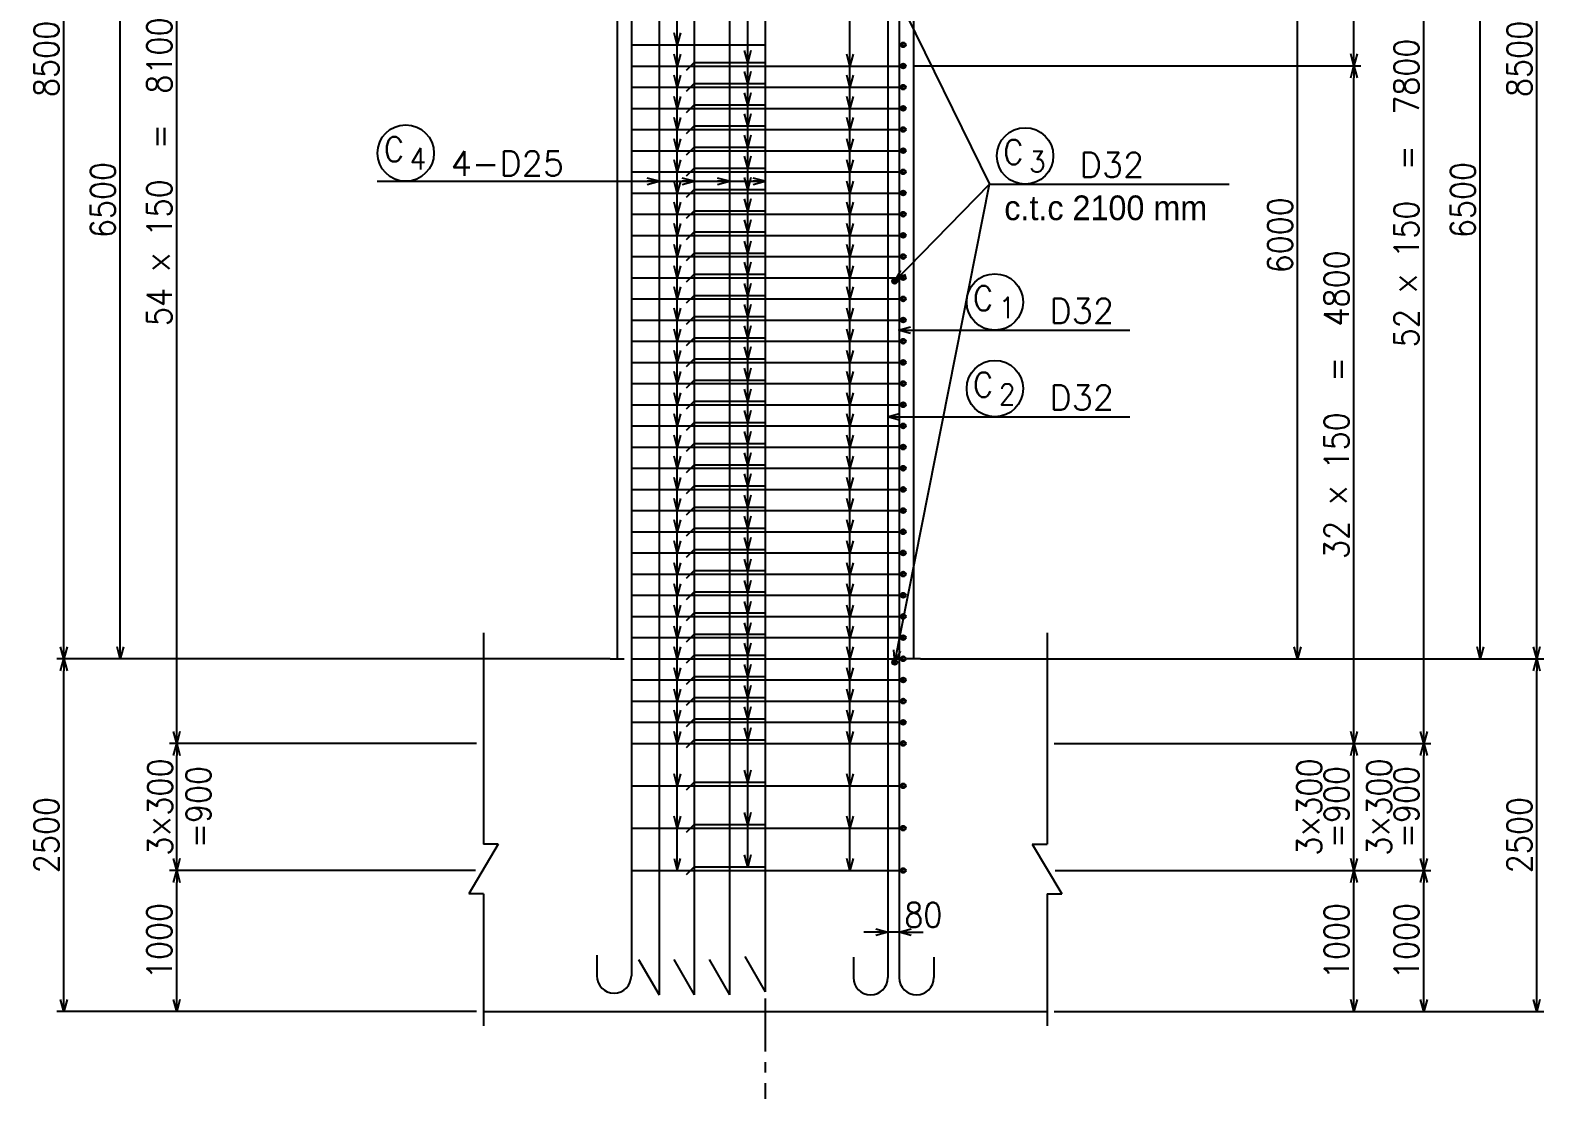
# Model space of a CAD drawing. Extents: x -12844 to 29206, y 115643 to 145343.
# Drawn here: x 5449 to 16171, y 126006 to 133577 of the extents above; entities that cross this region are included whole.
import ezdxf
from ezdxf.enums import TextEntityAlignment as Align

# ---------------------------------------------------------------- set-up
doc = ezdxf.new("R2010")
doc.units = 0
doc.header["$LTSCALE"] = 300
doc.header["$MEASUREMENT"] = 0
doc.linetypes.add('CENTER', pattern=[2, 1.25, -0.25, 0.25, -0.25])
doc.layers.get('0').update_dxf_attribs({"linetype": 'CONTINUOUS'})
doc.layers.get('DEFPOINTS').update_dxf_attribs({"linetype": 'CONTINUOUS'})
for name, color, linetype in [('丸ポチ', 2, 'CONTINUOUS'), ('寸法', 1, 'CONTINUOUS'), ('引き出し横', 1, 'CONTINUOUS'), ('引き出し縦', 1, 'CONTINUOUS'), ('柱主筋', 2, 'CONTINUOUS'), ('構造', 3, 'CONTINUOUS'), ('肋筋-0', 3, 'CONTINUOUS'), ('肋筋-2', 3, 'CONTINUOUS')]:
    doc.layers.add(name, color=color, linetype=linetype)
doc.styles.add('MS明朝', font='MS PMincho.ttf')
doc.styles.add('romans', font='ROMANS.shx', dxfattribs={"width": 0.9, "bigfont": 'EXTFONT.shx'})
doc.styles.add('ｽﾀｲﾙ1', font='ROMANS.shx', dxfattribs={"bigfont": 'EXTFONT.shx'})
doc.dimstyles.new('ST-50', dxfattribs={"dimscale": 50, "dimtxt": 3.5, "dimasz": 1.7, "dimexe": 1, "dimexo": 1, "dimgap": 1, "dimtad": 0, "dimdec": 0, "dimzin": 0, "dimdsep": 46, "dimtxsty": 'romans', "dimblk": 'OPEN30', "dimcen": 1, "dimdle": 3, "dimclrd": 1, "dimclre": 1, "dimclrt": 3, "dimaunit": 1, "dimadec": 0, "dimazin": 0, "dimtfac": 1, "dimtdec": 0, "dimtix": 1, "dimtmove": 2, "dimatfit": 3, "dimldrblk": 'OPEN30', "dimfxl": 0, "dimtvp": 0.7, "dimtolj": 1, "dimtzin": 0, "dimarcsym": 0})
doc.dimstyles.new('矢', dxfattribs={"dimscale": 50, "dimtxt": 3.5, "dimasz": 1.7, "dimexe": 1, "dimexo": 0.7, "dimgap": 0.09, "dimtad": 0, "dimdec": 0, "dimzin": 0, "dimdsep": 46, "dimtxsty": 'romans', "dimblk": 'OPEN30', "dimcen": 1, "dimdle": 1, "dimclrd": 1, "dimclre": 1, "dimclrt": 3, "dimaunit": 1, "dimadec": 0, "dimazin": 0, "dimtfac": 1, "dimtdec": 0, "dimtix": 1, "dimtmove": 2, "dimatfit": 3, "dimldrblk": 'OPEN30', "dimfxl": 0, "dimtvp": 0.7, "dimtolj": 1, "dimtzin": 0, "dimarcsym": 0})

# ---------------------------------------------------------------- blocks, each defined once
blk = doc.blocks.new('_Open30')
at = {"color": 0, "lineweight": -2}
for p, q in [((-1, 0.27), (0, 0)), ((0, 0), (-1, -0.27)), ((0, 0), (-1, 0))]:
    blk.add_line(p, q, dxfattribs=at)
blk = doc.blocks.new('*D11')
at = {"layer": 'DEFPOINTS', "color": 0, "linetype": 'Continuous'}
for p in [(11656, 135624), (15721, 135624), (14106, 129124)]:
    blk.add_point(p, dxfattribs=at)
at = {"layer": '寸法', "color": 1, "linetype": 'Continuous', "lineweight": -2}
for p, q in [((11706, 135624), (15771, 135624)), ((15721, 129209), (15721, 135539)), ((14156, 129124), (15771, 129124))]:
    blk.add_line(p, q, dxfattribs=at)
at = {"layer": '寸法', "color": 1, "linetype": 'Continuous', "lineweight": -2, "xscale": 85, "yscale": 85, "zscale": 85}
for p, rotation in [((15721, 135624), 90), ((15721, 129124), 270)]:
    blk.add_blockref('_Open30', p, dxfattribs=dict(at, rotation=rotation))
at = {"layer": '寸法', "color": 3, "linetype": 'Continuous', "insert": (15598, 132374), "char_height": 175, "attachment_point": 5, "rotation": 90, "style": 'romans'}
blk.add_mtext('\\A1;6500', dxfattribs=at)
blk = doc.blocks.new('*D12')
at = {"layer": 'DEFPOINTS', "color": 0, "linetype": 'Continuous'}
for p in [(12659, 127624), (14826, 127624), (14106, 126624)]:
    blk.add_point(p, dxfattribs=at)
at = {"layer": '寸法', "color": 1, "linetype": 'Continuous', "lineweight": -2}
for p, q in [((12709, 127624), (14876, 127624)), ((14826, 126709), (14826, 127539)), ((14156, 126624), (14876, 126624))]:
    blk.add_line(p, q, dxfattribs=at)
at = {"layer": '寸法', "color": 1, "linetype": 'Continuous', "lineweight": -2, "xscale": 85, "yscale": 85, "zscale": 85}
for p, rotation in [((14826, 127624), 90), ((14826, 126624), 270)]:
    blk.add_blockref('_Open30', p, dxfattribs=dict(at, rotation=rotation))
at = {"layer": '寸法', "color": 3, "linetype": 'Continuous', "insert": (14703, 127124), "char_height": 175, "attachment_point": 5, "rotation": 90, "style": 'romans'}
blk.add_mtext('\\A1;1000', dxfattribs=at)
blk = doc.blocks.new('*D13')
at = {"layer": 'DEFPOINTS', "color": 0, "linetype": 'Continuous'}
for p in [(12652, 128524), (14826, 128524), (12659, 127624)]:
    blk.add_point(p, dxfattribs=at)
at = {"layer": '寸法', "color": 1, "linetype": 'Continuous', "lineweight": -2}
for p, q in [((12702, 128524), (14876, 128524)), ((14826, 127709), (14826, 128439)), ((12709, 127624), (14876, 127624))]:
    blk.add_line(p, q, dxfattribs=at)
at = {"layer": '寸法', "color": 1, "linetype": 'Continuous', "lineweight": -2, "xscale": 85, "yscale": 85, "zscale": 85}
for p, rotation in [((14826, 128524), 90), ((14826, 127624), 270)]:
    blk.add_blockref('_Open30', p, dxfattribs=dict(at, rotation=rotation))
at = {"layer": '寸法', "color": 3, "linetype": 'Continuous', "insert": (14703, 128074), "char_height": 175, "attachment_point": 5, "rotation": 90, "style": 'romans'}
blk.add_mtext('\\A1;=900', dxfattribs=at)
blk = doc.blocks.new('*D14')
at = {"layer": 'DEFPOINTS', "color": 0, "linetype": 'Continuous'}
for p in [(12659, 127624), (15321, 127624), (12652, 126624)]:
    blk.add_point(p, dxfattribs=at)
at = {"layer": '寸法', "color": 1, "linetype": 'Continuous', "lineweight": -2}
for p, q in [((12709, 127624), (15371, 127624)), ((15321, 126709), (15321, 127539)), ((12702, 126624), (15371, 126624))]:
    blk.add_line(p, q, dxfattribs=at)
at = {"layer": '寸法', "color": 1, "linetype": 'Continuous', "lineweight": -2, "xscale": 85, "yscale": 85, "zscale": 85}
for p, rotation in [((15321, 127624), 90), ((15321, 126624), 270)]:
    blk.add_blockref('_Open30', p, dxfattribs=dict(at, rotation=rotation))
at = {"layer": '寸法', "color": 3, "linetype": 'Continuous', "insert": (15198, 127124), "char_height": 175, "attachment_point": 5, "rotation": 90, "style": 'romans'}
blk.add_mtext('\\A1;1000', dxfattribs=at)
blk = doc.blocks.new('*D15')
at = {"layer": 'DEFPOINTS', "color": 0, "linetype": 'Continuous'}
for p in [(12652, 128524), (15321, 128524), (12659, 127624)]:
    blk.add_point(p, dxfattribs=at)
at = {"layer": '寸法', "color": 1, "linetype": 'Continuous', "lineweight": -2}
for p, q in [((12702, 128524), (15371, 128524)), ((15321, 127709), (15321, 128439)), ((12709, 127624), (15371, 127624))]:
    blk.add_line(p, q, dxfattribs=at)
at = {"layer": '寸法', "color": 1, "linetype": 'Continuous', "lineweight": -2, "xscale": 85, "yscale": 85, "zscale": 85}
for p, rotation in [((15321, 128524), 90), ((15321, 127624), 270)]:
    blk.add_blockref('_Open30', p, dxfattribs=dict(at, rotation=rotation))
at = {"layer": '寸法', "color": 3, "linetype": 'Continuous', "insert": (15198, 128074), "char_height": 175, "attachment_point": 5, "rotation": 90, "style": 'romans'}
blk.add_mtext('\\A1;=900', dxfattribs=at)
blk = doc.blocks.new('*D17')
at = {"layer": 'DEFPOINTS', "color": 0, "linetype": 'Continuous'}
for p in [(11706, 133324), (14826, 133324), (12652, 128524)]:
    blk.add_point(p, dxfattribs=at)
at = {"layer": '寸法', "color": 1, "linetype": 'Continuous', "lineweight": -2}
for p, q in [((11756, 133324), (14876, 133324)), ((14826, 128609), (14826, 133239)), ((12702, 128524), (14876, 128524))]:
    blk.add_line(p, q, dxfattribs=at)
at = {"layer": '寸法', "color": 1, "linetype": 'Continuous', "lineweight": -2, "xscale": 85, "yscale": 85, "zscale": 85}
for p, rotation in [((14826, 133324), 90), ((14826, 128524), 270)]:
    blk.add_blockref('_Open30', p, dxfattribs=dict(at, rotation=rotation))
at = {"layer": '寸法', "color": 3, "linetype": 'Continuous', "insert": (14703, 130924), "char_height": 175, "attachment_point": 5, "rotation": 90, "style": 'romans'}
blk.add_mtext('\\A1;32 × 150  =  4800', dxfattribs=at)
blk = doc.blocks.new('*D18')
at = {"layer": 'DEFPOINTS', "color": 0, "linetype": 'Continuous'}
for p in [(11643, 136324), (15321, 136324), (12652, 128524)]:
    blk.add_point(p, dxfattribs=at)
at = {"layer": '寸法', "color": 1, "linetype": 'Continuous', "lineweight": -2}
for p, q in [((11693, 136324), (15371, 136324)), ((15321, 128609), (15321, 136239)), ((12702, 128524), (15371, 128524))]:
    blk.add_line(p, q, dxfattribs=at)
at = {"layer": '寸法', "color": 1, "linetype": 'Continuous', "lineweight": -2, "xscale": 85, "yscale": 85, "zscale": 85}
for p, rotation in [((15321, 136324), 90), ((15321, 128524), 270)]:
    blk.add_blockref('_Open30', p, dxfattribs=dict(at, rotation=rotation))
at = {"layer": '寸法', "color": 3, "linetype": 'Continuous', "insert": (15198, 132424), "char_height": 175, "attachment_point": 5, "rotation": 90, "style": 'romans'}
blk.add_mtext('\\A1;52 × 150  =  7800', dxfattribs=at)
blk = doc.blocks.new('*D20')
at = {"layer": 'DEFPOINTS', "color": 0, "linetype": 'Continuous'}
for p in [(11656, 137624), (16121, 137624), (11756, 129124)]:
    blk.add_point(p, dxfattribs=at)
at = {"layer": '寸法', "color": 1, "linetype": 'Continuous', "lineweight": -2}
for p, q in [((11706, 137624), (16171, 137624)), ((16121, 129209), (16121, 137539)), ((11806, 129124), (16171, 129124))]:
    blk.add_line(p, q, dxfattribs=at)
at = {"layer": '寸法', "color": 1, "linetype": 'Continuous', "lineweight": -2, "xscale": 85, "yscale": 85, "zscale": 85}
for p, rotation in [((16121, 137624), 90), ((16121, 129124), 270)]:
    blk.add_blockref('_Open30', p, dxfattribs=dict(at, rotation=rotation))
at = {"layer": '寸法', "color": 3, "linetype": 'Continuous', "insert": (15998, 133374), "char_height": 175, "attachment_point": 5, "rotation": 90, "style": 'romans'}
blk.add_mtext('\\A1;8500', dxfattribs=at)
blk = doc.blocks.new('*D47')
at = {"layer": 'DEFPOINTS', "color": 0, "linetype": 'Continuous'}
for p in [(5686, 137624), (9606, 137624), (9556, 129124)]:
    blk.add_point(p, dxfattribs=at)
at = {"layer": '寸法', "color": 1, "linetype": 'Continuous', "lineweight": -2}
for p, q in [((9556, 137624), (5636, 137624)), ((5686, 129209), (5686, 137539)), ((9506, 129124), (5636, 129124))]:
    blk.add_line(p, q, dxfattribs=at)
at = {"layer": '寸法', "color": 1, "linetype": 'Continuous', "lineweight": -2, "xscale": 85, "yscale": 85, "zscale": 85}
for p, rotation in [((5686, 137624), 90), ((5686, 129124), 270)]:
    blk.add_blockref('_Open30', p, dxfattribs=dict(at, rotation=rotation))
at = {"layer": '寸法', "color": 3, "linetype": 'Continuous', "insert": (5563, 133374), "char_height": 175, "attachment_point": 5, "rotation": 90, "style": 'romans'}
blk.add_mtext('\\A1;8500', dxfattribs=at)
blk = doc.blocks.new('*D48')
at = {"layer": 'DEFPOINTS', "color": 0, "linetype": 'Continuous'}
for p in [(5686, 129124), (7206, 129124), (7206, 126624)]:
    blk.add_point(p, dxfattribs=at)
at = {"layer": '寸法', "color": 1, "linetype": 'Continuous', "lineweight": -2}
for p, q in [((7156, 129124), (5636, 129124)), ((5686, 126709), (5686, 129039)), ((7156, 126624), (5636, 126624))]:
    blk.add_line(p, q, dxfattribs=at)
at = {"layer": '寸法', "color": 1, "linetype": 'Continuous', "lineweight": -2, "xscale": 85, "yscale": 85, "zscale": 85}
for p, rotation in [((5686, 129124), 90), ((5686, 126624), 270)]:
    blk.add_blockref('_Open30', p, dxfattribs=dict(at, rotation=rotation))
at = {"layer": '寸法', "color": 3, "linetype": 'Continuous', "insert": (5563, 127874), "char_height": 175, "attachment_point": 5, "rotation": 90, "style": 'romans'}
blk.add_mtext('\\A1;2500', dxfattribs=at)
blk = doc.blocks.new('*D49')
at = {"layer": 'DEFPOINTS', "color": 0, "linetype": 'Continuous'}
for p in [(6086, 135624), (9656, 135624), (7206, 129124)]:
    blk.add_point(p, dxfattribs=at)
at = {"layer": '寸法', "color": 1, "linetype": 'Continuous', "lineweight": -2}
for p, q in [((9606, 135624), (6036, 135624)), ((6086, 129209), (6086, 135539)), ((7156, 129124), (6036, 129124))]:
    blk.add_line(p, q, dxfattribs=at)
at = {"layer": '寸法', "color": 1, "linetype": 'Continuous', "lineweight": -2, "xscale": 85, "yscale": 85, "zscale": 85}
for p, rotation in [((6086, 135624), 90), ((6086, 129124), 270)]:
    blk.add_blockref('_Open30', p, dxfattribs=dict(at, rotation=rotation))
at = {"layer": '寸法', "color": 3, "linetype": 'Continuous', "insert": (5963, 132374), "char_height": 175, "attachment_point": 5, "rotation": 90, "style": 'romans'}
blk.add_mtext('\\A1;6500', dxfattribs=at)
blk = doc.blocks.new('*D50')
at = {"layer": 'DEFPOINTS', "color": 0, "linetype": 'Continuous'}
for p in [(6486, 127624), (8653, 127624), (8660, 126624)]:
    blk.add_point(p, dxfattribs=at)
at = {"layer": '寸法', "color": 1, "linetype": 'Continuous', "lineweight": -2}
for p, q in [((8603, 127624), (6436, 127624)), ((6486, 126709), (6486, 127539)), ((8610, 126624), (6436, 126624))]:
    blk.add_line(p, q, dxfattribs=at)
at = {"layer": '寸法', "color": 1, "linetype": 'Continuous', "lineweight": -2, "xscale": 85, "yscale": 85, "zscale": 85}
for p, rotation in [((6486, 127624), 90), ((6486, 126624), 270)]:
    blk.add_blockref('_Open30', p, dxfattribs=dict(at, rotation=rotation))
at = {"layer": '寸法', "color": 3, "linetype": 'Continuous', "insert": (6363, 127124), "char_height": 175, "attachment_point": 5, "rotation": 90, "style": 'romans'}
blk.add_mtext('\\A1;1000', dxfattribs=at)
blk = doc.blocks.new('*D51')
at = {"layer": 'DEFPOINTS', "color": 0, "linetype": 'Continuous'}
for p in [(6486, 136624), (9556, 136624), (8660, 128524)]:
    blk.add_point(p, dxfattribs=at)
at = {"layer": '寸法', "color": 1, "linetype": 'Continuous', "lineweight": -2}
for p, q in [((9506, 136624), (6436, 136624)), ((6486, 128609), (6486, 136539)), ((8610, 128524), (6436, 128524))]:
    blk.add_line(p, q, dxfattribs=at)
at = {"layer": '寸法', "color": 1, "linetype": 'Continuous', "lineweight": -2, "xscale": 85, "yscale": 85, "zscale": 85}
for p, rotation in [((6486, 136624), 90), ((6486, 128524), 270)]:
    blk.add_blockref('_Open30', p, dxfattribs=dict(at, rotation=rotation))
at = {"layer": '寸法', "color": 3, "linetype": 'Continuous', "insert": (6363, 132574), "char_height": 175, "attachment_point": 5, "rotation": 90, "style": 'romans'}
blk.add_mtext('\\A1;54 × 150  =  8100', dxfattribs=at)
blk = doc.blocks.new('*D52')
at = {"layer": 'DEFPOINTS', "color": 0, "linetype": 'Continuous'}
for p in [(6486, 128524), (8660, 128524), (8653, 127624)]:
    blk.add_point(p, dxfattribs=at)
at = {"layer": '寸法', "color": 1, "linetype": 'Continuous', "lineweight": -2}
for p, q in [((8610, 128524), (6436, 128524)), ((6486, 127709), (6486, 128439)), ((8603, 127624), (6436, 127624))]:
    blk.add_line(p, q, dxfattribs=at)
at = {"layer": '寸法', "color": 1, "linetype": 'Continuous', "lineweight": -2, "xscale": 85, "yscale": 85, "zscale": 85}
for p, rotation in [((6486, 128524), 90), ((6486, 127624), 270)]:
    blk.add_blockref('_Open30', p, dxfattribs=dict(at, rotation=rotation))
at = {"layer": '寸法', "color": 3, "linetype": 'Continuous', "insert": (6640, 128074), "char_height": 175, "attachment_point": 5, "rotation": 90, "style": 'romans'}
blk.add_mtext('\\A1;=900', dxfattribs=at)
blk = doc.blocks.new('*D56')
at = {"layer": 'DEFPOINTS', "color": 0, "linetype": 'Continuous'}
for p in [(14106, 129124), (16121, 129124), (14106, 126624)]:
    blk.add_point(p, dxfattribs=at)
at = {"layer": '寸法', "color": 1, "linetype": 'Continuous', "lineweight": -2}
for p, q in [((14156, 129124), (16171, 129124)), ((16121, 126709), (16121, 129039)), ((14156, 126624), (16171, 126624))]:
    blk.add_line(p, q, dxfattribs=at)
at = {"layer": '寸法', "color": 1, "linetype": 'Continuous', "lineweight": -2, "xscale": 85, "yscale": 85, "zscale": 85}
for p, rotation in [((16121, 129124), 90), ((16121, 126624), 270)]:
    blk.add_blockref('_Open30', p, dxfattribs=dict(at, rotation=rotation))
at = {"layer": '寸法', "color": 3, "linetype": 'Continuous', "insert": (15998, 127874), "char_height": 175, "attachment_point": 5, "rotation": 90, "style": 'romans'}
blk.add_mtext('\\A1;2500', dxfattribs=at)
blk = doc.blocks.new('*D71')
at = {"layer": 'DEFPOINTS', "color": 0, "linetype": 'Continuous'}
for p in [(11656, 136624), (14826, 136624), (11656, 133324)]:
    blk.add_point(p, dxfattribs=at)
at = {"layer": '構造', "color": 1, "linetype": 'Continuous', "lineweight": -2}
for p, q in [((11706, 136624), (14876, 136624)), ((14826, 133409), (14826, 136539)), ((11706, 133324), (14876, 133324))]:
    blk.add_line(p, q, dxfattribs=at)
at = {"layer": '構造', "color": 1, "linetype": 'Continuous', "lineweight": -2, "xscale": 85, "yscale": 85, "zscale": 85}
for p, rotation in [((14826, 136624), 90), ((14826, 133324), 270)]:
    blk.add_blockref('_Open30', p, dxfattribs=dict(at, rotation=rotation))
at = {"layer": '構造', "color": 3, "linetype": 'Continuous', "insert": (14703, 134974), "char_height": 175, "attachment_point": 5, "rotation": 90, "style": 'romans'}
blk.add_mtext('\\A1;11 × 300  =  3300', dxfattribs=at)
blk = doc.blocks.new('*D81')
at = {"layer": 'DEFPOINTS', "color": 0, "linetype": 'Continuous'}
for p in [(11525, 127187), (11525, 127187), (11605, 127187)]:
    blk.add_point(p, dxfattribs=at)
at = {"layer": '寸法', "color": 1, "linetype": 'Continuous', "lineweight": -2}
for p, q in [((11440, 127187), (11355, 127187)), ((11605, 127187), (11525, 127187)), ((11690, 127187), (11775, 127187))]:
    blk.add_line(p, q, dxfattribs=at)
at = {"layer": '寸法', "color": 1, "linetype": 'Continuous', "lineweight": -2, "xscale": 85, "yscale": 85, "zscale": 85}
blk.add_blockref('_Open30', (11525, 127187), dxfattribs=at)
at = {"layer": '寸法', "color": 1, "linetype": 'Continuous', "lineweight": -2, "xscale": 85, "yscale": 85, "zscale": 85, "rotation": 180}
blk.add_blockref('_Open30', (11605, 127187), dxfattribs=at)
at = {"layer": '寸法', "color": 3, "linetype": 'Continuous', "insert": (11776, 127309), "char_height": 175, "attachment_point": 5, "style": 'romans'}
blk.add_mtext('\\A1;80', dxfattribs=at)
blk = doc.blocks.new('*D83')
at = {"layer": 'DEFPOINTS', "color": 0, "linetype": 'Continuous'}
for p in [(11909, 135124), (14426, 135124), (12884, 129123)]:
    blk.add_point(p, dxfattribs=at)
at = {"layer": '寸法', "color": 1, "linetype": 'Continuous', "lineweight": -2}
for p, q in [((11959, 135124), (14476, 135124)), ((14426, 129208), (14426, 135039)), ((12934, 129123), (14476, 129123))]:
    blk.add_line(p, q, dxfattribs=at)
at = {"layer": '寸法', "color": 1, "linetype": 'Continuous', "lineweight": -2, "xscale": 85, "yscale": 85, "zscale": 85}
for p, rotation in [((14426, 135124), 90), ((14426, 129123), 270)]:
    blk.add_blockref('_Open30', p, dxfattribs=dict(at, rotation=rotation))
at = {"layer": '寸法', "color": 3, "linetype": 'Continuous', "insert": (14303, 132124), "char_height": 175, "attachment_point": 5, "rotation": 90, "style": 'romans'}
blk.add_mtext('\\A1;6000', dxfattribs=at)

msp = doc.modelspace()

# ---------------------------------------------------------------- linework, layer by layer
at = {"layer": '丸ポチ', "color": 2, "linetype": 'Continuous'}
for centre, radius in [((11633.1, 133473.5), 17.5), ((11633.1, 133473.5), 8.75), ((11633.1, 133323.5), 17.5), ((11633.1, 133323.5), 8.75), ((11633.1, 133173.5), 17.5), ((11633.1, 133173.5), 8.75), ((11633.1, 133023.5), 17.5), ((11633.1, 133023.5), 8.75), ((11633.1, 132873.5), 17.5), ((11633.1, 132873.5), 8.75), ((11633.1, 132723.5), 17.5), ((11633.1, 132723.5), 8.75), ((11633.1, 132573.5), 17.5), ((11633.1, 132573.5), 8.75), ((11633.1, 132423.5), 17.5), ((11633.1, 132423.5), 8.75), ((11633.1, 132273.5), 17.5), ((11633.1, 132273.5), 8.75), ((11633.1, 132123.5), 17.5), ((11633.1, 132123.5), 8.75), ((11633.1, 131973.5), 17.5), ((11633.1, 131973.5), 8.75), ((11572.8, 131798.5), 17.5), ((11572.8, 131798.5), 8.75), ((11633.1, 131823.5), 17.5), ((11633.1, 131823.5), 8.75), ((11633.1, 131673.5), 17.5), ((11633.1, 131673.5), 8.75), ((11633.1, 131523.5), 17.5), ((11633.1, 131523.5), 8.75), ((11633.1, 131373.5), 17.5), ((11633.1, 131373.5), 8.75), ((11633.1, 131223.5), 17.5), ((11633.1, 131223.5), 8.75), ((11633.1, 131073.5), 17.5), ((11633.1, 131073.5), 8.75), ((11633.1, 130923.5), 17.5), ((11633.1, 130923.5), 8.75), ((11633.1, 130773.5), 17.5), ((11633.1, 130773.5), 8.75), ((11633.1, 130623.5), 17.5), ((11633.1, 130623.5), 8.75), ((11633.1, 130473.5), 17.5), ((11633.1, 130473.5), 8.75), ((11633.1, 130323.5), 17.5), ((11633.1, 130323.5), 8.75), ((11633.1, 130173.5), 17.5), ((11633.1, 130173.5), 8.75), ((11633.1, 130023.5), 17.5), ((11633.1, 130023.5), 8.75), ((11633.1, 129873.5), 17.5), ((11633.1, 129873.5), 8.75), ((11633.1, 129723.5), 17.5), ((11633.1, 129723.5), 8.75), ((11633.1, 129573.5), 17.5), ((11633.1, 129573.5), 8.75), ((11633.1, 129423.5), 17.5), ((11633.1, 129423.5), 8.75), ((11633.1, 129273.5), 17.5), ((11633.1, 129273.5), 8.75), ((11572.8, 129098.5), 17.5), ((11572.8, 129098.5), 8.75), ((11633.1, 129123.5), 17.5), ((11633.1, 129123.5), 8.75), ((11633.1, 128973.5), 17.5), ((11633.1, 128973.5), 8.75), ((11633.1, 128823.5), 17.5), ((11633.1, 128823.5), 8.75), ((11633.1, 128673.5), 17.5), ((11633.1, 128673.5), 8.75), ((11633.1, 128523.5), 17.5), ((11633.1, 128523.5), 8.75), ((11633.1, 128223.5), 17.5), ((11633.1, 128223.5), 8.75), ((11633.1, 127923.5), 17.5), ((11633.1, 127923.5), 8.75), ((11633.1, 127623.5), 17.5), ((11633.1, 127623.5), 8.75)]:
    msp.add_circle(centre, radius, dxfattribs=at)
at = {"layer": '引き出し横', "linetype": 'Continuous', "flags": 128}
for points in [[(7907.3, 132506.9), (10655.8, 132506.9)], [(11604.8, 131451.4), (13237.9, 131451.4)], [(11524.8, 130837.5), (13237.9, 130837.5)]]:
    msp.add_lwpolyline(points, dxfattribs=at)
at = {"layer": '引き出し横', "color": 1, "linetype": 'Continuous'}
for centre in [(8108.2, 132706.9), (12282.5, 131651.4), (12282.5, 131037.5)]:
    msp.add_circle(centre, 200, dxfattribs=at)
at = {"layer": '引き出し縦', "color": 1, "linetype": 'Continuous'}
msp.add_line((12244.3, 132486.1), (13941.3, 132486.1), dxfattribs=at)
at = {"layer": '引き出し縦', "linetype": 'Continuous', "flags": 128}
for points in [[(10531.1, 127648.5), (10531.1, 138334.3)], [(11255.6, 127623.5), (11255.6, 137870.1)]]:
    msp.add_lwpolyline(points, dxfattribs=at)
at = {"layer": '引き出し縦', "linetype": 'Continuous', "extrusion": (0, 0, -1)}
msp.add_lwpolyline([(-10032.4, 127708.5), (-10032.4, 128523.5)], dxfattribs=at)
at = {"layer": '引き出し縦', "color": 1, "linetype": 'Continuous'}
msp.add_circle((12496, 132686.1), 200, dxfattribs=at)
at = {"layer": '柱主筋', "linetype": 'Continuous'}
for p, q in [((9706.8, 137323.5), (9706.8, 126877.5)), ((9902.8, 137323.5), (9902.8, 126742)), ((10152.8, 137323.5), (10152.8, 126742)), ((10402.8, 137323.5), (10402.8, 126742)), ((10655.8, 137323.5), (10655.8, 126763.5)), ((11604.8, 137323.5), (11604.8, 126864.5)), ((11524.8, 135123.5), (11524.8, 126864.5)), ((9461.8, 127022.5), (9461.8, 126877.5)), ((9758.5, 126992), (9902.8, 126742)), ((10008.5, 126992), (10152.8, 126742)), ((10258.5, 126992), (10402.8, 126742)), ((10511.5, 127013.5), (10655.8, 126763.5)), ((11279.8, 127009.5), (11279.8, 126864.5)), ((11849.8, 127009.5), (11849.8, 126864.5))]:
    msp.add_line(p, q, dxfattribs=at)
for centre in [(9584.3, 126877.5), (11402.3, 126864.5), (11727.3, 126864.5)]:
    msp.add_arc(centre, 122.5, 180, 0, dxfattribs=at)
at = {"layer": '構造', "color": 1, "linetype": 'CENTER'}
msp.add_line((10655.8, 139316.5), (10655.8, 126006.4), dxfattribs=at)
at = {"layer": '構造', "linetype": 'Continuous'}
for p, q in [((9605.8, 137623.5), (9605.8, 129123.5)), ((11705.8, 137623.5), (11705.8, 129123.5)), ((9555.8, 129123.5), (8659.5, 129123.5)), ((9555.8, 129123.5), (9655.8, 129123.5)), ((11755.8, 129123.5), (11655.8, 129123.5)), ((11755.8, 129123.5), (12652.2, 129123.5)), ((8659.5, 126623.5), (12652.2, 126623.5))]:
    msp.add_line(p, q, dxfattribs=at)
at = {"layer": '構造', "color": 1, "linetype": 'Continuous'}
for p, q in [((8659.5, 129307.2), (8659.5, 127811.2)), ((12652.2, 129307.2), (12652.2, 127811.2)), ((8764.2, 127811.2), (8554.8, 127458.5)), ((8764.2, 127811.2), (8659.5, 127811.2)), ((12547.5, 127811.2), (12652.2, 127811.2)), ((12547.5, 127811.2), (12756.9, 127458.5)), ((8659.5, 127458.5), (8554.8, 127458.5)), ((8659.5, 127458.5), (8659.5, 126523.5)), ((12652.2, 127458.5), (12652.2, 126523.5)), ((12652.2, 127458.5), (12756.9, 127458.5))]:
    msp.add_line(p, q, dxfattribs=at)
at = {"layer": '肋筋-0', "linetype": 'Continuous'}
for p, q in [((9706.8, 133473.5), (10655.8, 133473.5)), ((9706.8, 133323.5), (11604.8, 133323.5)), ((9706.8, 133173.5), (11604.8, 133173.5)), ((9706.8, 133023.5), (11604.8, 133023.5)), ((9706.8, 132873.5), (11604.8, 132873.5)), ((9706.8, 132723.5), (11604.8, 132723.5)), ((9706.8, 132573.5), (11604.8, 132573.5)), ((9706.8, 132423.5), (11604.8, 132423.5)), ((9706.8, 132273.5), (11604.8, 132273.5)), ((9706.8, 132123.5), (11604.8, 132123.5)), ((9706.8, 131973.5), (11604.8, 131973.5)), ((9706.8, 131823.5), (11604.8, 131823.5)), ((9706.8, 131673.5), (11604.8, 131673.5)), ((9706.8, 131523.5), (11604.8, 131523.5)), ((9706.8, 131373.5), (11604.8, 131373.5)), ((9706.8, 131223.5), (11604.8, 131223.5)), ((9706.8, 131073.5), (11604.8, 131073.5)), ((9706.8, 130923.5), (11604.8, 130923.5)), ((9706.8, 130773.5), (11604.8, 130773.5)), ((9706.8, 130623.5), (11604.8, 130623.5)), ((9706.8, 130473.5), (11604.8, 130473.5)), ((9706.8, 130323.5), (11604.8, 130323.5)), ((9706.8, 130173.5), (11604.8, 130173.5)), ((9706.8, 130023.5), (11604.8, 130023.5)), ((9706.8, 129873.5), (11604.8, 129873.5)), ((9706.8, 129723.5), (11604.8, 129723.5)), ((9706.8, 129573.5), (11604.8, 129573.5)), ((9706.8, 129423.5), (11604.8, 129423.5)), ((9706.8, 129273.5), (11604.8, 129273.5)), ((9706.8, 129123.5), (11604.8, 129123.5)), ((9706.8, 128973.5), (11604.8, 128973.5)), ((9706.8, 128823.5), (11604.8, 128823.5)), ((9706.8, 128673.5), (11604.8, 128673.5)), ((9706.8, 128523.5), (11604.8, 128523.5)), ((9706.8, 128223.5), (11604.8, 128223.5)), ((9706.8, 127923.5), (11604.8, 127923.5)), ((9706.8, 127623.5), (11604.8, 127623.5))]:
    msp.add_line(p, q, dxfattribs=at)
at = {"layer": '肋筋-2'}
for p, q in [((10152.8, 133348.5), (10096.3, 133292)), ((10152.8, 133348.5), (10655.8, 133348.5)), ((10152.8, 133198.5), (10096.3, 133142)), ((10152.8, 133198.5), (10655.8, 133198.5)), ((10152.8, 133048.5), (10096.3, 132992)), ((10152.8, 133048.5), (10655.8, 133048.5)), ((10152.8, 132898.5), (10096.3, 132842)), ((10152.8, 132898.5), (10655.8, 132898.5)), ((10152.8, 132748.5), (10096.3, 132692)), ((10152.8, 132748.5), (10655.8, 132748.5)), ((10152.8, 132598.5), (10096.3, 132542)), ((10152.8, 132598.5), (10655.8, 132598.5)), ((10152.8, 132448.5), (10096.3, 132392)), ((10152.8, 132448.5), (10655.8, 132448.5)), ((10152.8, 132298.5), (10096.3, 132242)), ((10152.8, 132298.5), (10655.8, 132298.5)), ((10152.8, 132148.5), (10096.3, 132092)), ((10152.8, 132148.5), (10655.8, 132148.5)), ((10152.8, 131998.5), (10096.3, 131942)), ((10152.8, 131998.5), (10655.8, 131998.5)), ((10152.8, 131848.5), (10096.3, 131792)), ((10152.8, 131848.5), (10655.8, 131848.5)), ((10152.8, 131698.5), (10096.3, 131642)), ((10152.8, 131698.5), (10655.8, 131698.5)), ((10152.8, 131548.5), (10096.3, 131492)), ((10152.8, 131548.5), (10655.8, 131548.5)), ((10152.8, 131398.5), (10096.3, 131342)), ((10152.8, 131398.5), (10655.8, 131398.5)), ((10152.8, 131248.5), (10096.3, 131192)), ((10152.8, 131248.5), (10655.8, 131248.5)), ((10152.8, 131098.5), (10096.3, 131042)), ((10152.8, 131098.5), (10655.8, 131098.5)), ((10152.8, 130948.5), (10096.3, 130892)), ((10152.8, 130948.5), (10655.8, 130948.5)), ((10152.8, 130798.5), (10096.3, 130742)), ((10152.8, 130798.5), (10655.8, 130798.5)), ((10152.8, 130648.5), (10096.3, 130592)), ((10152.8, 130648.5), (10655.8, 130648.5)), ((10152.8, 130498.5), (10096.3, 130442)), ((10152.8, 130498.5), (10655.8, 130498.5)), ((10152.8, 130348.5), (10096.3, 130292)), ((10152.8, 130348.5), (10655.8, 130348.5)), ((10152.8, 130198.5), (10096.3, 130142)), ((10152.8, 130198.5), (10655.8, 130198.5)), ((10152.8, 130048.5), (10096.3, 129992)), ((10152.8, 130048.5), (10655.8, 130048.5)), ((10152.8, 129898.5), (10096.3, 129842)), ((10152.8, 129898.5), (10655.8, 129898.5)), ((10152.8, 129748.5), (10096.3, 129692)), ((10152.8, 129748.5), (10655.8, 129748.5)), ((10152.8, 129598.5), (10096.3, 129542)), ((10152.8, 129598.5), (10655.8, 129598.5)), ((10152.8, 129448.5), (10096.3, 129392)), ((10152.8, 129448.5), (10655.8, 129448.5)), ((10152.8, 129298.5), (10096.3, 129242)), ((10152.8, 129298.5), (10655.8, 129298.5)), ((10152.8, 129148.5), (10096.3, 129092)), ((10152.8, 129148.5), (10655.8, 129148.5)), ((10152.8, 128998.5), (10096.3, 128942)), ((10152.8, 128998.5), (10655.8, 128998.5)), ((10152.8, 128848.5), (10096.3, 128792)), ((10152.8, 128848.5), (10655.8, 128848.5)), ((10152.8, 128698.5), (10096.3, 128642)), ((10152.8, 128698.5), (10655.8, 128698.5)), ((10152.8, 128548.5), (10096.3, 128492)), ((10152.8, 128548.5), (10655.8, 128548.5)), ((10152.8, 128248.5), (10096.3, 128192)), ((10152.8, 128248.5), (10655.8, 128248.5)), ((10152.8, 127948.5), (10096.3, 127892)), ((10152.8, 127948.5), (10655.8, 127948.5)), ((10152.8, 127648.5), (10096.3, 127592)), ((10152.8, 127648.5), (10655.8, 127648.5))]:
    msp.add_line(p, q, dxfattribs=at)

# ---------------------------------------------------------------- block references
at = {"layer": '引き出し横', "linetype": 'Continuous', "extrusion": (0, 0, -1), "xscale": 85, "yscale": 85, "zscale": 85, "rotation": 180}
for p in [(-9902.8, 132506.9), (-10152.8, 132506.9), (-10402.8, 132506.9), (-10655.8, 132506.9)]:
    msp.add_blockref('_Open30', p, dxfattribs=at)
at = {"layer": '引き出し縦', "linetype": 'Continuous', "extrusion": (0, 0, -1), "xscale": 85, "yscale": 85, "zscale": 85, "rotation": 270}
msp.add_blockref('_Open30', (-10032.4, 127623.5), dxfattribs=at)

# ---------------------------------------------------------------- texts
at = {"layer": '寸法', "color": 3, "linetype": 'Continuous', "style": 'romans', "width": 0.9}
for p in [(6456, 128073), (14597.1, 128073), (15092, 128073)]:
    msp.add_text('3×300', height=175, rotation=90, dxfattribs=at).set_placement(p, align=Align.CENTER)
at = {"layer": '引き出し横', "color": 3, "style": 'ｽﾀｲﾙ1', "width": 0.9}
for s, height, p in [('C', 175, (7953.7, 132646.5)), ('4', 150, (8137.2, 132591.3)), ('C', 175, (12128, 131591)), ('1', 150, (12311.5, 131535.8)), ('C', 175, (12128, 130977.1)), ('2', 150, (12311.5, 130921.9))]:
    msp.add_text(s, height=height, dxfattribs=at).set_placement(p)
at = {"layer": '引き出し横', "color": 3, "style": 'romans'}
for s, p in [('4-D25', (8427.5, 132545.3)), ('D32', (12669.4, 131500.5)), ('D32', (12669.4, 130886.6))]:
    msp.add_text(s, height=175, dxfattribs=at).set_placement(p)
at = {"layer": '引き出し縦', "color": 3, "style": 'ｽﾀｲﾙ1', "width": 0.9}
for s, height, p in [('C', 175, (12341.5, 132625.7)), ('3', 150, (12525.1, 132570.5))]:
    msp.add_text(s, height=height, dxfattribs=at).set_placement(p)
at = {"layer": '引き出し縦', "color": 3}
for s, style, p in [('D32', 'romans', (12882.9, 132535.2)), ('c.t.c 2100 mm', 'MS明朝', (12349.1, 132231.2))]:
    msp.add_text(s, height=175, dxfattribs=dict(at, style=style)).set_placement(p)

# ---------------------------------------------------------------- dimensions: what is measured, and where the dimension line sits
at = {"layer": '寸法', "linetype": 'Continuous'}
for base, p1, p2, picture, middle in [((5685.9, 137623.5), (9555.8, 129123.5), (9605.8, 137623.5), '*D47', (5563.4, 133373.5)), ((16120.7, 137623.5), (11755.8, 129123.5), (11655.8, 137623.5), '*D20', (15998.2, 133373.5)), ((6085.9, 135623.5), (7205.8, 129123.5), (9655.8, 135623.5), '*D49', (5963.4, 132373.5)), ((15720.7, 135623.5), (14105.8, 129123.5), (11655.8, 135623.5), '*D11', (15598.2, 132373.5)), ((14425.8, 135123.5), (12883.8, 129123.5), (11908.8, 135123.5), '*D83', (14303.3, 132123.5)), ((5685.9, 129123.5), (7205.8, 126623.5), (7205.8, 129123.5), '*D48', (5563.4, 127873.5)), ((16120.7, 129123.5), (14105.8, 126623.5), (14105.8, 129123.5), '*D56', (15998.2, 127873.5)), ((6485.9, 127623.5), (8659.5, 126623.5), (8652.8, 127623.5), '*D50', (6363.4, 127123.5)), ((15320.7, 127623.5), (12652.2, 126623.5), (12658.9, 127623.5), '*D14', (15198.2, 127123.5)), ((14825.8, 127623.5), (14105.8, 126623.5), (12658.9, 127623.5), '*D12', (14703.3, 127123.5))]:
    dim = msp.add_linear_dim(base=base, p1=p1, p2=p2, angle=90, dimstyle='ST-50', dxfattribs=at)
    dim.commit()
    dim.dimension.update_dxf_attribs({"geometry": picture, "text_midpoint": middle})
for base, p1, p2, text, picture, middle in [((6485.9, 136623.5), (8659.5, 128523.5), (9555.8, 136623.5), '54 × 150  =  <>', '*D51', (6363.4, 132573.5)), ((15320.7, 136323.5), (12652.2, 128523.5), (11643.1, 136323.5), '52 × 150  =  <>', '*D18', (15198.2, 132423.5)), ((14825.8, 133323.5), (12652.2, 128523.5), (11705.8, 133323.5), '32 × 150  =  <>', '*D17', (14703.3, 130923.5)), ((14825.8, 128523.5), (12658.9, 127623.5), (12652.2, 128523.5), '=<>', '*D13', (14703.3, 128073.5)), ((15320.7, 128523.5), (12658.9, 127623.5), (12652.2, 128523.5), '=<>', '*D15', (15198.2, 128073.5))]:
    dim = msp.add_linear_dim(base=base, p1=p1, p2=p2, angle=90, text=text, dimstyle='ST-50', dxfattribs=at)
    dim.commit()
    dim.dimension.update_dxf_attribs({"geometry": picture, "text_midpoint": middle})
for base, p1, p2, angle, text, picture, middle in [((6485.9, 128523.5), (8652.8, 127623.5), (8659.5, 128523.5), 90, '=<>', '*D52', (6640.2, 128073.5)), ((11524.8, 127186.9), (11604.8, 127186.9), (11524.8, 127186.9), 180, '80', '*D81', (11775.7, 127309.4))]:
    dim = msp.add_linear_dim(base=base, p1=p1, p2=p2, angle=angle, text=text, dimstyle='ST-50', dxfattribs=at)
    dim.commit()
    dim.dimension.update_dxf_attribs({"geometry": picture, "text_midpoint": middle, "dimtype": 160})
at = {"layer": '構造', "color": 1, "linetype": 'Continuous'}
dim = msp.add_linear_dim(base=(14825.8, 136623.5), p1=(11655.8, 133323.5), p2=(11655.8, 136623.5), angle=90, text='11 × 300  =  <>', dimstyle='ST-50', dxfattribs=at)
dim.commit()
dim.dimension.update_dxf_attribs({"geometry": '*D71', "text_midpoint": (14703.3, 134973.5)})

# ---------------------------------------------------------------- leaders
at = {"layer": '引き出し横', "linetype": 'Continuous'}
for points in [[(11600.4, 131451.4), (11813.2, 131451.4)], [(11522.3, 130837.5), (11735.2, 130837.5)]]:
    msp.add_leader(points, dimstyle='矢', override={"dimgap": 0.09, "dimtad": 0}, dxfattribs=at)
at = {"layer": '引き出し縦', "linetype": 'Continuous'}
for points in [[(10032.4, 133473.5), (10032.4, 133686.4)], [(10032.4, 133323.5), (10032.4, 133536.4)], [(10531.1, 133348.5), (10531.1, 133561.4)], [(11255.6, 133323.5), (11255.6, 133536.4)], [(10032.4, 133173.5), (10032.4, 133386.4)], [(10531.1, 133198.5), (10531.1, 133411.4)], [(11255.6, 133173.5), (11255.6, 133386.4)], [(10032.4, 133023.5), (10032.4, 133236.4)], [(10531.1, 133048.5), (10531.1, 133261.4)], [(11255.6, 133023.5), (11255.6, 133236.4)], [(10032.4, 132873.5), (10032.4, 133086.4)], [(10531.1, 132898.5), (10531.1, 133111.4)], [(11255.6, 132873.5), (11255.6, 133086.4)], [(10531.1, 132748.5), (10531.1, 132961.4)], [(10032.4, 132723.5), (10032.4, 132936.4)], [(11255.6, 132723.5), (11255.6, 132936.4)], [(10032.4, 132573.5), (10032.4, 132786.4)], [(10531.1, 132598.5), (10531.1, 132811.4)], [(11255.6, 132573.5), (11255.6, 132786.4)], [(10032.4, 132423.5), (10032.4, 132636.4)], [(10531.1, 132448.5), (10531.1, 132661.4)], [(11255.6, 132423.5), (11255.6, 132636.4)], [(10032.4, 132273.5), (10032.4, 132486.4)], [(10531.1, 132298.5), (10531.1, 132511.4)], [(11255.6, 132273.5), (11255.6, 132486.4)], [(10032.4, 132123.5), (10032.4, 132336.4)], [(10531.1, 132148.5), (10531.1, 132361.4)], [(11255.6, 132123.5), (11255.6, 132336.4)], [(10531.1, 131998.5), (10531.1, 132211.4)], [(10032.4, 131973.5), (10032.4, 132186.4)], [(11255.6, 131973.5), (11255.6, 132186.4)], [(10032.4, 131823.5), (10032.4, 132036.4)], [(10531.1, 131848.5), (10531.1, 132061.4)], [(11255.6, 131823.5), (11255.6, 132036.4)], [(10032.4, 131673.5), (10032.4, 131886.4)], [(10531.1, 131698.5), (10531.1, 131911.4)], [(11255.6, 131673.5), (11255.6, 131886.4)], [(10032.4, 131523.5), (10032.4, 131736.4)], [(10531.1, 131548.5), (10531.1, 131761.4)], [(11255.6, 131523.5), (11255.6, 131736.4)], [(10032.4, 131373.5), (10032.4, 131586.4)], [(10531.1, 131398.5), (10531.1, 131611.4)], [(11255.6, 131373.5), (11255.6, 131586.4)], [(10531.1, 131248.5), (10531.1, 131461.4)], [(10032.4, 131223.5), (10032.4, 131436.4)], [(11255.6, 131223.5), (11255.6, 131436.4)], [(10032.4, 131073.5), (10032.4, 131286.4)], [(10531.1, 131098.5), (10531.1, 131311.4)], [(11255.6, 131073.5), (11255.6, 131286.4)], [(10032.4, 130923.5), (10032.4, 131136.4)], [(10531.1, 130948.5), (10531.1, 131161.4)], [(11255.6, 130923.5), (11255.6, 131136.4)], [(10032.4, 130773.5), (10032.4, 130986.4)], [(10531.1, 130798.5), (10531.1, 131011.4)], [(11255.6, 130773.5), (11255.6, 130986.4)], [(10032.4, 130623.5), (10032.4, 130836.4)], [(10531.1, 130648.5), (10531.1, 130861.4)], [(11255.6, 130623.5), (11255.6, 130836.4)], [(10531.1, 130498.5), (10531.1, 130711.4)], [(10032.4, 130473.5), (10032.4, 130686.4)], [(11255.6, 130473.5), (11255.6, 130686.4)], [(10032.4, 130323.5), (10032.4, 130536.4)], [(10531.1, 130348.5), (10531.1, 130561.4)], [(11255.6, 130323.5), (11255.6, 130536.4)], [(10032.4, 130173.5), (10032.4, 130386.4)], [(10531.1, 130198.5), (10531.1, 130411.4)], [(11255.6, 130173.5), (11255.6, 130386.4)], [(10032.4, 130023.5), (10032.4, 130236.4)], [(10531.1, 130048.5), (10531.1, 130261.4)], [(11255.6, 130023.5), (11255.6, 130236.4)], [(10032.4, 129873.5), (10032.4, 130086.4)], [(10531.1, 129898.5), (10531.1, 130111.4)], [(11255.6, 129873.5), (11255.6, 130086.4)], [(10531.1, 129148.5), (10531.1, 129961.4)], [(10531.1, 129743.5), (10531.1, 129956.4)], [(10032.4, 129123.5), (10032.4, 129936.4)], [(10032.4, 129718.5), (10032.4, 129931.4)], [(11255.6, 129123.5), (11255.6, 129936.4)], [(11255.6, 129718.5), (11255.6, 129931.4)], [(10032.4, 129568.5), (10032.4, 129781.4)], [(10531.1, 129593.5), (10531.1, 129806.4)], [(11255.6, 129568.5), (11255.6, 129781.4)], [(10032.4, 129418.5), (10032.4, 129631.4)], [(10531.1, 129443.5), (10531.1, 129656.4)], [(11255.6, 129418.5), (11255.6, 129631.4)], [(10032.4, 129268.5), (10032.4, 129481.4)], [(10531.1, 129293.5), (10531.1, 129506.4)], [(11255.6, 129268.5), (11255.6, 129481.4)], [(10531.1, 128998.5), (10531.1, 129211.4)], [(10032.4, 128973.5), (10032.4, 129186.4)], [(11255.6, 128973.5), (11255.6, 129186.4)], [(10032.4, 128823.5), (10032.4, 129036.4)], [(10531.1, 128848.5), (10531.1, 129061.4)], [(11255.6, 128823.5), (11255.6, 129036.4)], [(10032.4, 128673.5), (10032.4, 128886.4)], [(10531.1, 128698.5), (10531.1, 128911.4)], [(11255.6, 128673.5), (11255.6, 128886.4)], [(10032.4, 128523.5), (10032.4, 128736.4)], [(10531.1, 128548.5), (10531.1, 128761.4)], [(11255.6, 128523.5), (11255.6, 128736.4)], [(10531.1, 128248.5), (10531.1, 128461.4)], [(10032.4, 128223.5), (10032.4, 128436.4)], [(11255.6, 128223.5), (11255.6, 128436.4)], [(10032.4, 127923.5), (10032.4, 128136.4)], [(10531.1, 127948.5), (10531.1, 128161.4)], [(11255.6, 127923.5), (11255.6, 128136.4)], [(10531.1, 127648.5), (10531.1, 127861.4)], [(11255.6, 127623.5), (11255.6, 127836.4)]]:
    msp.add_leader(points, dimstyle='矢', override={"dimgap": 0.09, "dimtad": 0}, dxfattribs=at)
at = {"layer": '構造', "linetype": 'Continuous'}
for points in [[(11551.8, 133898.5), (12244.3, 132486.1)], [(11572.8, 129098.5), (12244.3, 132486.1)], [(11572.8, 131798.5), (12244.3, 132486.1)]]:
    msp.add_leader(points, dimstyle='ST-50', override={"dimgap": 1, "dimtad": 0}, dxfattribs=at)

doc.saveas('drawing.dxf')
